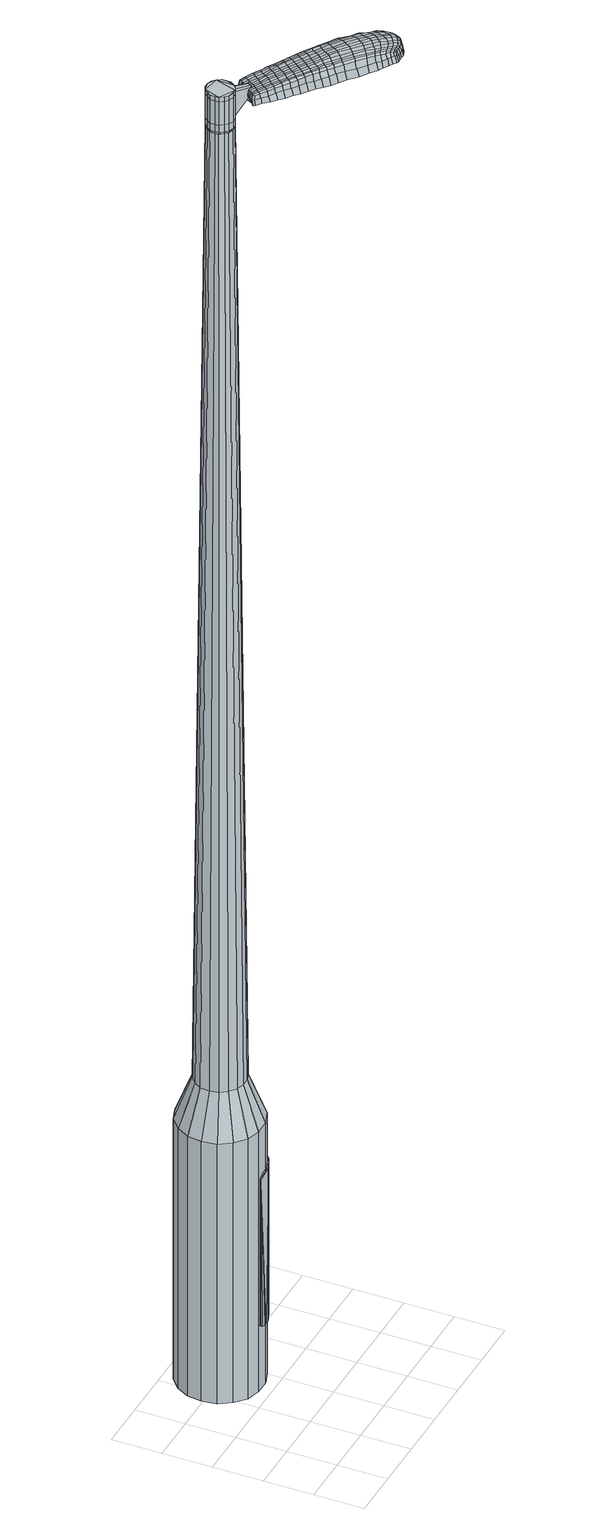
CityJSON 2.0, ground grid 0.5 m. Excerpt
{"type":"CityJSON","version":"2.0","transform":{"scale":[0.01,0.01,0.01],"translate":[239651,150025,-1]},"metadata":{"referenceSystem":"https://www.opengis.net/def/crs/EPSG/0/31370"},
"CityObjects":{
"object1":{"type":"GenericCityObject","attributes":{"cluster":789,"mean_distance_to_centroid":0.377,"new_centroid_x":239651.78,"new_centroid_y":150026.52,"mean_distance_to_camera":9.62,"H1":9.86,"H2":9.89,"Z_final":107.23,"cluster2":-1,"proj_x":239647.25,"proj_y":150032.08,"id_line":88931,"bearing_l":50.84,"distance":7.17,"orientation":"right","G_obj":320.84},"geometry":[{"type":"MultiSurface","lod":"2","boundaries":[[[0,1,2,3]],[[1,4,5,2]],[[4,6,7,5]],[[6,8,9,7]],[[8,10,11,9]],[[10,12,13,11]],[[12,14,15,13]],[[14,16,17,15]],[[16,18,19,17]],[[18,20,21,19]],[[20,22,23,21]],[[22,24,25,23]],[[24,26,27,25]],[[26,28,29,27]],[[28,30,31,29]],[[30,32,33,31]],[[32,34,35,33]],[[34,0,3,35]],[[36,37,38,39]],[[38,40,41,42]],[[41,43,42]],[[42,44,45,46]],[[45,47,46]],[[46,48,49,50]],[[49,51,50]],[[42,46,50,38]],[[50,52,39,38]],[[53,36,39]],[[2,5,7,35]],[[7,9,11,15]],[[11,13,15]],[[15,17,19,23]],[[19,21,23]],[[23,25,27,31]],[[27,29,31]],[[15,23,31,7]],[[31,33,35,7]],[[3,2,35]],[[1,0,54,55]],[[0,34,56,54]],[[34,32,57,56]],[[32,30,58,57]],[[30,28,59,58]],[[28,26,60,59]],[[26,24,61,60]],[[24,22,62,61]],[[22,20,63,62]],[[20,18,64,63]],[[18,16,65,64]],[[16,14,66,65]],[[14,12,67,66]],[[12,10,68,67]],[[10,8,69,68]],[[8,6,70,69]],[[6,4,71,70]],[[4,1,55,71]],[[55,54,72,73]],[[54,56,74,72]],[[56,57,75,74]],[[57,58,76,75]],[[58,59,77,76]],[[59,60,78,77]],[[60,61,79,78]],[[61,62,80,79]],[[62,63,81,80]],[[63,64,82,81]],[[64,65,83,82]],[[65,66,84,83]],[[66,67,85,84]],[[67,68,86,85]],[[68,69,87,86]],[[69,70,88,87]],[[70,71,89,88]],[[71,55,73,89]],[[72,90,91,73]],[[92,93,90,72]],[[75,94,93,92]],[[95,96,94,75]],[[77,97,96,95]],[[98,99,97,77]],[[100,101,99,98]],[[102,103,101,100]],[[104,105,103,102]],[[82,106,105,104]],[[107,108,106,82]],[[84,109,108,107]],[[110,111,109,84]],[[86,112,111,110]],[[113,114,112,86]],[[115,116,114,113]],[[117,118,116,115]],[[73,91,118,117]],[[119,120,121,122]],[[123,119,122,124]],[[125,123,124,126]],[[127,125,126,128]],[[129,127,128,130]],[[131,129,130,132]],[[133,131,132,134]],[[135,133,134,136]],[[137,135,136,138]],[[139,137,138,140]],[[141,139,140,142]],[[143,141,142,144]],[[145,143,144,146]],[[147,145,146,148]],[[149,147,148,150]],[[151,149,150,152]],[[74,92,72]],[[74,75,92]],[[76,95,75]],[[76,77,95]],[[78,98,77]],[[78,79,100,98]],[[79,80,102,100]],[[80,81,104,102]],[[81,82,104]],[[83,107,82]],[[83,84,107]],[[85,110,84]],[[85,86,110]],[[87,113,86]],[[87,88,115,113]],[[88,89,117,115]],[[89,73,117]],[[153,118,91]],[[153,154,116,118]],[[154,155,114,116]],[[155,112,114]],[[156,111,112]],[[156,109,111]],[[157,108,109]],[[157,106,108]],[[158,105,106]],[[158,159,103,105]],[[159,160,101,103]],[[160,161,99,101]],[[161,97,99]],[[162,96,97]],[[162,94,96]],[[163,93,94]],[[163,90,93]],[[39,52,151,164]],[[91,90,165,152]],[[53,39,164,120]],[[90,163,121,165]],[[36,53,120,119]],[[163,94,122,121]],[[37,36,119,123]],[[94,162,124,122]],[[38,37,123,125]],[[162,97,126,124]],[[40,38,125,127]],[[97,161,128,126]],[[41,40,127,129]],[[161,160,130,128]],[[43,41,129,131]],[[160,159,132,130]],[[42,43,131,133]],[[159,158,134,132]],[[44,42,133,135]],[[158,106,136,134]],[[45,44,135,137]],[[106,157,138,136]],[[47,45,137,139]],[[157,109,140,138]],[[46,47,139,141]],[[109,156,142,140]],[[48,46,141,143]],[[156,112,144,142]],[[49,48,143,145]],[[112,155,146,144]],[[51,49,145,147]],[[155,154,148,146]],[[50,51,147,149]],[[154,153,150,148]],[[52,50,149,151]],[[153,91,152,150]],[[151,152,166,167]],[[152,165,168,166]],[[165,121,169,168]],[[121,120,170,169]],[[120,164,171,170]],[[164,151,167,171]],[[172,173,174,175]],[[176,172,175,177]],[[172,176,178,179]],[[173,172,179,180]],[[181,182,183,184]],[[185,181,184,186]],[[181,185,187,188]],[[182,181,188,189]],[[190,191,192,193]],[[194,190,193,195]],[[190,194,196,197]],[[191,190,197,198]],[[199,200,201,202]],[[203,199,202,204]],[[199,203,205,206]],[[200,199,206,207]],[[208,209,210,211]],[[212,208,211,213]],[[208,212,214,215]],[[209,208,215,216]],[[217,218,219,220]],[[221,217,220,222]],[[217,221,223,224]],[[218,217,224,225]],[[226,227,228,229]],[[218,226,229,219]],[[226,218,225,230]],[[227,226,230,231]],[[232,233,234,235]],[[227,232,235,228]],[[232,227,231,236]],[[233,232,236,237]],[[238,176,177,239]],[[233,238,239,234]],[[238,233,237,240]],[[176,238,240,178]],[[241,242,243,244]],[[245,241,244,246]],[[241,245,247,248]],[[242,241,248,249]],[[250,251,252,253]],[[242,250,253,243]],[[250,242,249,254]],[[251,250,254,255]],[[256,257,258,259]],[[251,256,259,252]],[[256,251,255,260]],[[257,256,260,261]],[[262,263,264,265]],[[257,262,265,258]],[[262,257,261,266]],[[263,262,266,267]],[[268,173,180,269]],[[263,268,269,264]],[[268,263,267,270]],[[173,268,270,174]],[[271,272,273,274]],[[275,271,274,276]],[[271,275,277,278]],[[272,271,278,279]],[[280,281,282,283]],[[272,280,283,273]],[[280,272,279,284]],[[281,280,284,285]],[[286,287,288,289]],[[281,286,289,282]],[[286,281,285,290]],[[287,286,290,291]],[[292,185,186,293]],[[287,292,293,288]],[[292,287,291,294]],[[185,292,294,187]],[[295,296,297,298]],[[299,295,298,300]],[[295,299,301,302]],[[296,295,302,303]],[[304,305,306,307]],[[296,304,307,297]],[[304,296,303,308]],[[305,304,308,309]],[[310,311,312,313]],[[305,310,313,306]],[[310,305,309,314]],[[311,310,314,315]],[[316,317,318,319]],[[311,316,319,312]],[[316,311,315,320]],[[317,316,320,321]],[[322,182,189,323]],[[317,322,323,318]],[[322,317,321,324]],[[182,322,324,183]],[[325,211,210,326]],[[327,325,326,328]],[[325,327,329,330]],[[211,325,330,213]],[[331,327,328,332]],[[333,331,332,334]],[[331,333,335,336]],[[327,331,336,329]],[[337,333,334,338]],[[339,337,338,340]],[[337,339,341,342]],[[333,337,342,335]],[[343,339,340,344]],[[345,343,344,346]],[[343,345,347,348]],[[339,343,348,341]],[[349,345,346,350]],[[200,349,350,201]],[[349,200,207,351]],[[345,349,351,347]],[[352,353,198,197]],[[354,352,197,196]],[[352,354,355,356]],[[353,352,356,357]],[[358,359,357,356]],[[360,358,356,355]],[[358,360,361,362]],[[359,358,362,363]],[[364,365,363,362]],[[366,364,362,361]],[[364,366,367,368]],[[365,364,368,369]],[[370,371,369,368]],[[372,370,368,367]],[[370,372,205,203]],[[371,370,203,204]],[[373,374,375,376]],[[275,373,376,277]],[[373,275,276,377]],[[374,373,377,378]],[[379,194,195,380]],[[374,379,380,375]],[[379,374,378,381]],[[194,379,381,196]],[[382,383,384,385]],[[221,382,385,223]],[[382,221,222,386]],[[383,382,386,387]],[[388,389,390,391]],[[383,388,391,384]],[[388,383,387,392]],[[389,388,392,393]],[[394,191,198,395]],[[389,394,395,390]],[[394,389,393,396]],[[191,394,396,192]],[[397,398,399,400]],[[179,397,400,180]],[[397,179,178,401]],[[398,397,401,402]],[[403,404,405,406]],[[398,403,406,399]],[[403,398,402,407]],[[404,403,407,408]],[[409,202,201,410]],[[404,409,410,405]],[[409,404,408,411]],[[202,409,411,204]],[[412,413,414,415]],[[184,412,415,186]],[[412,184,183,416]],[[413,412,416,417]],[[418,206,205,419]],[[413,418,419,414]],[[418,413,417,420]],[[206,418,420,207]],[[421,422,423,424]],[[299,421,424,301]],[[421,299,300,425]],[[422,421,425,426]],[[427,212,213,428]],[[422,427,428,423]],[[427,422,426,429]],[[212,427,429,214]],[[430,431,432,433]],[[245,430,433,247]],[[430,245,246,434]],[[431,430,434,435]],[[436,437,438,439]],[[431,436,439,432]],[[436,431,435,440]],[[437,436,440,441]],[[442,209,216,443]],[[437,442,443,438]],[[442,437,441,444]],[[209,442,444,210]],[[445,446,435,434]],[[244,445,434,246]],[[445,244,243,447]],[[446,445,447,448]],[[449,450,441,440]],[[446,449,440,435]],[[449,446,448,451]],[[450,449,451,452]],[[453,326,210,444]],[[450,453,444,441]],[[453,450,452,454]],[[326,453,454,328]],[[455,456,457,458]],[[302,455,458,303]],[[455,302,301,424]],[[456,455,424,423]],[[459,330,329,460]],[[456,459,460,457]],[[459,456,423,428]],[[330,459,428,213]],[[461,462,448,447]],[[253,461,447,243]],[[461,253,252,463]],[[462,461,463,464]],[[465,466,452,451]],[[462,465,451,448]],[[465,462,464,467]],[[466,465,467,468]],[[469,332,328,454]],[[466,469,454,452]],[[469,466,468,470]],[[332,469,470,334]],[[471,472,473,474]],[[308,471,474,309]],[[471,308,303,458]],[[472,471,458,457]],[[475,336,335,476]],[[472,475,476,473]],[[475,472,457,460]],[[336,475,460,329]],[[477,478,464,463]],[[259,477,463,252]],[[477,259,258,479]],[[478,477,479,480]],[[481,482,468,467]],[[478,481,467,464]],[[481,478,480,483]],[[482,481,483,484]],[[485,338,334,470]],[[482,485,470,468]],[[485,482,484,486]],[[338,485,486,340]],[[487,488,489,490]],[[314,487,490,315]],[[487,314,309,474]],[[488,487,474,473]],[[491,342,341,492]],[[488,491,492,489]],[[491,488,473,476]],[[342,491,476,335]],[[493,494,480,479]],[[265,493,479,258]],[[493,265,264,495]],[[494,493,495,496]],[[497,498,484,483]],[[494,497,483,480]],[[497,494,496,499]],[[498,497,499,500]],[[501,344,340,486]],[[498,501,486,484]],[[501,498,500,502]],[[344,501,502,346]],[[503,504,505,506]],[[320,503,506,321]],[[503,320,315,490]],[[504,503,490,489]],[[507,348,347,508]],[[504,507,508,505]],[[507,504,489,492]],[[348,507,492,341]],[[509,510,496,495]],[[269,509,495,264]],[[509,269,180,400]],[[510,509,400,399]],[[511,512,500,499]],[[510,511,499,496]],[[511,510,399,406]],[[512,511,406,405]],[[513,350,346,502]],[[512,513,502,500]],[[513,512,405,410]],[[350,513,410,201]],[[514,515,417,416]],[[324,514,416,183]],[[514,324,321,506]],[[515,514,506,505]],[[516,351,207,420]],[[515,516,420,417]],[[516,515,505,508]],[[351,516,508,347]],[[517,518,378,377]],[[274,517,377,276]],[[517,274,273,519]],[[518,517,519,520]],[[521,354,196,381]],[[518,521,381,378]],[[521,518,520,522]],[[354,521,522,355]],[[523,524,525,526]],[[224,523,526,225]],[[523,224,223,385]],[[524,523,385,384]],[[527,528,529,530]],[[524,527,530,525]],[[527,524,384,391]],[[528,527,391,390]],[[531,353,357,532]],[[528,531,532,529]],[[531,528,390,395]],[[353,531,395,198]],[[533,534,520,519]],[[283,533,519,273]],[[533,283,282,535]],[[534,533,535,536]],[[537,360,355,522]],[[534,537,522,520]],[[537,534,536,538]],[[360,537,538,361]],[[539,540,541,542]],[[230,539,542,231]],[[539,230,225,526]],[[540,539,526,525]],[[543,544,545,546]],[[540,543,546,541]],[[543,540,525,530]],[[544,543,530,529]],[[547,359,363,548]],[[544,547,548,545]],[[547,544,529,532]],[[359,547,532,357]],[[549,550,536,535]],[[289,549,535,282]],[[549,289,288,551]],[[550,549,551,552]],[[553,366,361,538]],[[550,553,538,536]],[[553,550,552,554]],[[366,553,554,367]],[[555,556,557,558]],[[236,555,558,237]],[[555,236,231,542]],[[556,555,542,541]],[[559,560,561,562]],[[556,559,562,557]],[[559,556,541,546]],[[560,559,546,545]],[[563,365,369,564]],[[560,563,564,561]],[[563,560,545,548]],[[365,563,548,363]],[[565,566,552,551]],[[293,565,551,288]],[[565,293,186,415]],[[566,565,415,414]],[[567,372,367,554]],[[566,567,554,552]],[[567,566,414,419]],[[372,567,419,205]],[[568,569,402,401]],[[240,568,401,178]],[[568,240,237,558]],[[569,568,558,557]],[[570,571,408,407]],[[569,570,407,402]],[[570,569,557,562]],[[571,570,562,561]],[[572,371,204,411]],[[571,572,411,408]],[[572,571,561,564]],[[371,572,564,369]],[[573,574,575,576]],[[576,575,577,578]],[[579,577,575,580]],[[580,575,574,581]],[[582,583,584,585]],[[585,584,586,587]],[[588,586,584,589]],[[589,584,583,590]],[[591,592,593,594]],[[594,593,595,596]],[[597,595,593,598]],[[598,593,592,599]],[[600,601,602,603]],[[603,602,604,605]],[[606,604,602,607]],[[607,602,601,608]],[[609,610,611,612]],[[612,611,613,614]],[[615,613,611,616]],[[616,611,610,617]],[[618,619,620,621]],[[621,620,622,623]],[[624,622,620,625]],[[625,620,619,626]],[[627,628,629,630]],[[630,629,619,618]],[[626,619,629,631]],[[631,629,628,632]],[[633,634,635,636]],[[636,635,628,627]],[[632,628,635,637]],[[637,635,634,638]],[[578,577,639,640]],[[640,639,634,633]],[[638,634,639,641]],[[641,639,577,579]],[[642,643,644,645]],[[645,644,646,647]],[[648,646,644,649]],[[649,644,643,650]],[[651,652,653,654]],[[654,653,643,642]],[[650,643,653,655]],[[655,653,652,656]],[[657,658,659,660]],[[660,659,652,651]],[[656,652,659,661]],[[661,659,658,662]],[[663,664,665,666]],[[666,665,658,657]],[[662,658,665,667]],[[667,665,664,668]],[[581,574,669,670]],[[670,669,664,663]],[[668,664,669,671]],[[671,669,574,573]],[[672,673,674,675]],[[675,674,676,677]],[[678,676,674,679]],[[679,674,673,680]],[[681,682,683,684]],[[684,683,673,672]],[[680,673,683,685]],[[685,683,682,686]],[[687,688,689,690]],[[690,689,682,681]],[[686,682,689,691]],[[691,689,688,692]],[[587,586,693,694]],[[694,693,688,687]],[[692,688,693,695]],[[695,693,586,588]],[[696,697,698,699]],[[699,698,700,701]],[[702,700,698,703]],[[703,698,697,704]],[[705,706,707,708]],[[708,707,697,696]],[[704,697,707,709]],[[709,707,706,710]],[[711,712,713,714]],[[714,713,706,705]],[[710,706,713,715]],[[715,713,712,716]],[[717,718,719,720]],[[720,719,712,711]],[[716,712,719,721]],[[721,719,718,722]],[[590,583,723,724]],[[724,723,718,717]],[[722,718,723,725]],[[725,723,583,582]],[[609,612,726,727]],[[727,726,728,729]],[[730,728,726,731]],[[731,726,612,614]],[[729,728,732,733]],[[733,732,734,735]],[[736,734,732,737]],[[737,732,728,730]],[[735,734,738,739]],[[739,738,740,741]],[[742,740,738,743]],[[743,738,734,736]],[[741,740,744,745]],[[745,744,746,747]],[[748,746,744,749]],[[749,744,740,742]],[[747,746,750,751]],[[751,750,601,600]],[[608,601,750,752]],[[752,750,746,748]],[[599,753,754,598]],[[598,754,755,597]],[[756,755,754,757]],[[757,754,753,758]],[[758,759,760,757]],[[757,760,761,756]],[[762,761,760,763]],[[763,760,759,764]],[[764,765,766,763]],[[763,766,767,762]],[[768,767,766,769]],[[769,766,765,770]],[[770,771,772,769]],[[769,772,773,768]],[[606,773,772,604]],[[604,772,771,605]],[[774,775,776,777]],[[777,776,676,678]],[[677,676,776,778]],[[778,776,775,779]],[[596,595,780,781]],[[781,780,775,774]],[[779,775,780,782]],[[782,780,595,597]],[[783,784,785,786]],[[786,785,622,624]],[[623,622,785,787]],[[787,785,784,788]],[[789,790,791,792]],[[792,791,784,783]],[[788,784,791,793]],[[793,791,790,794]],[[599,592,795,796]],[[796,795,790,789]],[[794,790,795,797]],[[797,795,592,591]],[[798,799,800,801]],[[801,800,580,581]],[[579,580,800,802]],[[802,800,799,803]],[[804,805,806,807]],[[807,806,799,798]],[[803,799,806,808]],[[808,806,805,809]],[[600,603,810,811]],[[811,810,805,804]],[[809,805,810,812]],[[812,810,603,605]],[[813,814,815,816]],[[816,815,585,587]],[[582,585,815,817]],[[817,815,814,818]],[[606,607,819,820]],[[820,819,814,813]],[[818,814,819,821]],[[821,819,607,608]],[[822,823,700,824]],[[824,700,702]],[[701,700,825]],[[825,700,823,826]],[[614,613,827,828]],[[828,827,823,822]],[[826,823,827,829]],[[829,827,613,615]],[[830,831,832,648]],[[832,646,648]],[[647,646,832,833]],[[833,832,831,834]],[[835,836,837,838]],[[838,837,831,830]],[[834,831,837,839]],[[839,837,836,840]],[[617,610,841,842]],[[842,841,836,835]],[[840,836,841,843]],[[843,841,610,609]],[[834,844,833]],[[833,844,645,647]],[[642,645,844,845]],[[845,844,846]],[[840,847,848,839]],[[839,848,844,834]],[[846,844,848,849]],[[849,848,847,850]],[[609,727,851,843]],[[843,851,847,840]],[[850,847,851,852]],[[852,851,727,729]],[[853,854,855,856]],[[856,855,703,704]],[[702,703,855,824]],[[824,855,854,822]],[[730,731,857,858]],[[858,857,854,853]],[[822,854,857,828]],[[828,857,731,614]],[[846,859,860,845]],[[845,860,654,642]],[[651,654,860,861]],[[861,860,859,862]],[[850,863,864,849]],[[849,864,859,846]],[[862,859,864,865]],[[865,864,863,866]],[[729,733,867,852]],[[852,867,863,850]],[[866,863,867,868]],[[868,867,733,735]],[[869,870,871,872]],[[872,871,709,710]],[[704,709,871,856]],[[856,871,870,853]],[[736,737,873,874]],[[874,873,870,869]],[[853,870,873,858]],[[858,873,737,730]],[[862,875,876,861]],[[861,876,660,651]],[[657,660,876,877]],[[877,876,875,878]],[[866,879,880,865]],[[865,880,875,862]],[[878,875,880,881]],[[881,880,879,882]],[[735,739,883,868]],[[868,883,879,866]],[[882,879,883,884]],[[884,883,739,741]],[[885,886,887,888]],[[888,887,715,716]],[[710,715,887,872]],[[872,887,886,869]],[[742,743,889,890]],[[890,889,886,885]],[[869,886,889,874]],[[874,889,743,736]],[[878,891,892,877]],[[877,892,666,657]],[[663,666,892,893]],[[893,892,891,894]],[[882,895,896,881]],[[881,896,891,878]],[[894,891,896,897]],[[897,896,895,898]],[[741,745,899,884]],[[884,899,895,882]],[[898,895,899,900]],[[900,899,745,747]],[[901,902,903,904]],[[904,903,721,722]],[[716,721,903,888]],[[888,903,902,885]],[[748,749,905,906]],[[906,905,902,901]],[[885,902,905,890]],[[890,905,749,742]],[[894,907,908,893]],[[893,908,670,663]],[[581,670,908,801]],[[801,908,907,798]],[[898,909,910,897]],[[897,910,907,894]],[[798,907,910,807]],[[807,910,909,804]],[[747,751,911,900]],[[900,911,909,898]],[[804,909,911,811]],[[811,911,751,600]],[[818,912,913,817]],[[817,913,725,582]],[[722,725,913,904]],[[904,913,912,901]],[[608,752,914,821]],[[821,914,912,818]],[[901,912,914,906]],[[906,914,752,748]],[[779,915,916,778]],[[778,916,675,677]],[[672,675,916,917]],[[917,916,915,918]],[[597,755,919,782]],[[782,919,915,779]],[[918,915,919,920]],[[920,919,755,756]],[[921,922,923,924]],[[924,923,625,626]],[[624,625,923,786]],[[786,923,922,783]],[[925,926,927,928]],[[928,927,922,921]],[[783,922,927,792]],[[792,927,926,789]],[[758,753,929,930]],[[930,929,926,925]],[[789,926,929,796]],[[796,929,753,599]],[[918,931,932,917]],[[917,932,684,672]],[[681,684,932,933]],[[933,932,931,934]],[[756,761,935,920]],[[920,935,931,918]],[[934,931,935,936]],[[936,935,761,762]],[[937,938,939,940]],[[940,939,631,632]],[[626,631,939,924]],[[924,939,938,921]],[[941,942,943,944]],[[944,943,938,937]],[[921,938,943,928]],[[928,943,942,925]],[[764,759,945,946]],[[946,945,942,941]],[[925,942,945,930]],[[930,945,759,758]],[[934,947,948,933]],[[933,948,690,681]],[[687,690,948,949]],[[949,948,947,950]],[[762,767,951,936]],[[936,951,947,934]],[[950,947,951,952]],[[952,951,767,768]],[[953,954,955,956]],[[956,955,637,638]],[[632,637,955,940]],[[940,955,954,937]],[[957,958,959,960]],[[960,959,954,953]],[[937,954,959,944]],[[944,959,958,941]],[[770,765,961,962]],[[962,961,958,957]],[[941,958,961,946]],[[946,961,765,764]],[[950,963,964,949]],[[949,964,694,687]],[[587,694,964,816]],[[816,964,963,813]],[[768,773,965,952]],[[952,965,963,950]],[[813,963,965,820]],[[820,965,773,606]],[[803,966,967,802]],[[802,967,641,579]],[[638,641,967,956]],[[956,967,966,953]],[[809,968,969,808]],[[808,969,966,803]],[[953,966,969,960]],[[960,969,968,957]],[[605,771,970,812]],[[812,970,968,809]],[[957,968,970,962]],[[962,970,771,770]],[[573,576,175,174]],[[576,578,177,175]],[[588,589,188,187]],[[589,590,189,188]],[[591,594,193,192]],[[594,596,195,193]],[[615,616,215,214]],[[616,617,216,215]],[[618,621,220,219]],[[621,623,222,220]],[[627,630,229,228]],[[630,618,219,229]],[[633,636,235,234]],[[636,627,228,235]],[[578,640,239,177]],[[640,633,234,239]],[[648,649,248,247]],[[649,650,249,248]],[[650,655,254,249]],[[655,656,255,254]],[[656,661,260,255]],[[661,662,261,260]],[[662,667,266,261]],[[667,668,267,266]],[[668,671,270,267]],[[671,573,174,270]],[[678,679,278,277]],[[679,680,279,278]],[[680,685,284,279]],[[685,686,285,284]],[[686,691,290,285]],[[691,692,291,290]],[[692,695,294,291]],[[695,588,187,294]],[[696,699,298,297]],[[699,701,300,298]],[[705,708,307,306]],[[708,696,297,307]],[[711,714,313,312]],[[714,705,306,313]],[[717,720,319,318]],[[720,711,312,319]],[[590,724,323,189]],[[724,717,318,323]],[[774,777,376,375]],[[777,678,277,376]],[[596,781,380,195]],[[781,774,375,380]],[[623,787,386,222]],[[787,788,387,386]],[[788,793,392,387]],[[793,794,393,392]],[[794,797,396,393]],[[797,591,192,396]],[[701,825,425,300]],[[825,826,426,425]],[[826,829,429,426]],[[829,615,214,429]],[[830,648,433,432]],[[648,247,433]],[[835,838,439,438]],[[838,830,432,439]],[[617,842,443,216]],[[842,835,438,443]],[[971,972,973,974]],[[975,976,974,973]],[[977,978,979,980]],[[981,982,983,984]],[[972,985,986,973]],[[987,975,973,986]],[[988,977,980,989]],[[990,991,982,981]],[[985,992,993,986]],[[993,994,987,986]],[[995,988,989,996]],[[997,991,990,998]],[[992,999,1000,993]],[[1000,1001,994,993]],[[1002,995,996,1003]],[[1004,997,998,1005]],[[1006,1007,1008,1009]],[[1010,1011,1007,1006]],[[1010,1012,1013,1011]],[[1012,1014,1015,1013]],[[1016,1017,1018,1019]],[[1020,1021,1017,1016]],[[1022,1023,1021,1020]],[[1024,1025,1023,1022]],[[1019,1008,1007,1016]],[[1016,1007,1011,1020]],[[1011,1013,1022,1020]],[[1013,1015,1024,1022]],[[980,979,976,975]],[[989,980,975,987]],[[994,996,989,987]],[[1001,1003,996,994]],[[981,984,978,977]],[[990,981,977,988]],[[998,990,988,995]],[[1005,998,995,1002]],[[982,1006,1009,983]],[[991,1010,1006,982]],[[1012,1010,991,997]],[[1014,1012,997,1004]],[[1026,1027,1028,1029]],[[1028,1030,1031,1032]],[[1028,1032,1033,1034]],[[1028,1034,1029]],[[1035,1026,1029,1036]],[[1037,1036,1029,1038]],[[1039,1038,1029]],[[1040,1028,1027,1041]],[[1042,1040,1041,1043]],[[1044,1042,1043,1045]],[[1046,1044,1045,1047]],[[1048,1046,1047,1049]],[[1049,1050,1051,1052]],[[1049,1052,1053,1054]],[[1049,1054,1055,1056]],[[1055,1057,1058,1059]],[[1055,1059,1060,1061]],[[1055,1061,1056]],[[1049,1056,1048]],[[1062,1063,1027,1026]],[[1064,1065,1030,1028]],[[1066,1067,1039,1029]],[[1063,1068,1041,1027]],[[1069,1064,1028,1040]],[[1068,1070,1043,1041]],[[1071,1069,1040,1042]],[[1070,1072,1045,1043]],[[1073,1071,1042,1044]],[[1072,1074,1047,1045]],[[1075,1073,1044,1046]],[[1074,1076,1049,1047]],[[1077,1075,1046,1048]],[[1076,1078,1050,1049]],[[1079,1080,1057,1055]],[[1081,1077,1048,1056]],[[1051,1050,1078,1082]],[[1052,1051,1082,1083]],[[1053,1052,1083,1084]],[[1054,1053,1084,1085]],[[1055,1054,1085,1079]],[[1086,1062,1026,1035]],[[1087,1086,1035,1036]],[[1088,1087,1036,1037]],[[1089,1088,1037,1038]],[[1067,1089,1038,1039]],[[1031,1030,1065,1090]],[[1058,1057,1080,1091]],[[1032,1031,1090,1092]],[[1033,1032,1092,1093]],[[1034,1033,1093,1094]],[[1029,1034,1094,1066]],[[1059,1058,1091,1095]],[[1060,1059,1095,1096]],[[1061,1060,1096,1097]],[[1056,1061,1097,1081]]]}]}
},
"vertices":[
[113,126,384],[102,116,384],[102,116,96],[113,126,96],[88,111,384],[88,111,96],[73,111,384],[73,111,96],[59,115,384],[59,115,96],[48,125,384],[48,125,96],[40,137,384],[40,137,96],[38,152,384],[38,152,96],[40,166,384],[40,166,96],[47,179,384],[47,179,96],[58,189,384],[58,189,96],[72,194,384],[72,194,96],[87,194,384],[87,194,96],[101,189,384],[101,189,96],[112,180,384],[112,180,96],[120,168,384],[120,168,96],[122,153,384],[122,153,96],[120,139,384],[120,139,96],[93,153,1524],[93,157,1524],[90,161,1524],[90,144,1524],[87,164,1524],[82,166,1524],[73,164,1524],[77,166,1524],[70,161,1524],[67,157,1524],[67,148,1524],[67,152,1524],[70,144,1524],[73,141,1524],[83,139,1524],[78,139,1524],[87,141,1524],[93,148,1524],[100,137,429],[93,131,429],[104,144,429],[105,153,429],[104,161,429],[99,169,429],[92,174,429],[84,177,429],[75,177,429],[67,174,429],[60,168,429],[56,161,429],[55,152,429],[56,143,429],[61,136,429],[68,130,429],[76,128,429],[85,128,429],[90,144,1483],[87,141,1483],[93,148,1483],[93,153,1483],[93,157,1483],[90,161,1483],[87,164,1483],[82,166,1483],[77,166,1483],[73,164,1483],[70,161,1483],[67,157,1483],[67,152,1483],[67,148,1483],[70,144,1483],[73,141,1483],[78,139,1483],[83,139,1483],[90,144,1485],[87,141,1485],[92,148,1483],[92,148,1485],[93,153,1485],[92,157,1483],[92,157,1485],[90,161,1485],[86,164,1483],[86,164,1485],[82,165,1483],[82,165,1485],[78,165,1483],[78,165,1485],[73,163,1483],[73,163,1485],[70,161,1485],[68,157,1483],[68,157,1485],[67,152,1485],[68,148,1483],[68,148,1485],[70,144,1485],[74,141,1483],[74,141,1485],[78,140,1483],[78,140,1485],[82,140,1483],[82,140,1485],[93,153,1519],[93,148,1519],[93,148,1493],[93,153,1493],[93,157,1519],[93,157,1493],[90,161,1519],[90,161,1493],[87,164,1519],[87,164,1493],[82,166,1519],[82,166,1493],[77,166,1519],[77,166,1493],[73,164,1519],[73,164,1493],[70,161,1519],[70,161,1493],[67,157,1519],[67,157,1493],[67,152,1519],[67,152,1493],[67,148,1519],[67,148,1493],[70,144,1519],[70,144,1493],[73,141,1519],[73,141,1493],[78,139,1519],[78,139,1493],[83,139,1519],[83,139,1493],[87,141,1519],[87,141,1493],[83,139,1485],[78,139,1485],[73,141,1485],[67,148,1485],[67,157,1485],[73,164,1485],[77,166,1485],[82,166,1485],[87,164,1485],[93,157,1485],[93,148,1485],[90,144,1519],[90,144,1493],[103,130,1513],[103,130,1518],[105,132,1513],[107,135,1513],[107,135,1518],[105,132,1518],[150,70,1519],[145,75,1518],[145,73,1509],[150,68,1510],[157,65,1519],[157,63,1510],[157,66,1526],[150,72,1525],[145,77,1525],[175,100,1519],[169,104,1518],[167,104,1525],[173,99,1525],[181,95,1519],[180,94,1526],[183,95,1510],[177,100,1510],[171,105,1509],[220,40,1519],[218,37,1519],[219,37,1513],[221,39,1513],[222,44,1519],[223,43,1513],[221,45,1524],[219,41,1524],[217,38,1524],[163,87,1530],[157,91,1529],[155,89,1529],[161,84,1530],[170,81,1531],[168,78,1531],[172,84,1530],[165,90,1530],[159,94,1529],[100,138,1512],[98,135,1512],[99,135,1517],[101,137,1517],[102,140,1512],[103,139,1517],[103,140,1506],[101,137,1506],[99,135,1506],[197,34,1519],[194,36,1519],[194,34,1512],[197,32,1512],[199,33,1518],[199,31,1512],[199,34,1522],[197,35,1523],[195,37,1524],[190,38,1519],[185,41,1519],[185,40,1512],[190,37,1512],[190,40,1524],[186,43,1525],[181,45,1519],[174,50,1519],[174,48,1511],[181,43,1511],[181,46,1526],[175,51,1526],[165,57,1519],[166,55,1510],[166,59,1526],[96,120,1513],[101,115,1513],[101,116,1518],[96,121,1517],[92,124,1512],[93,124,1516],[92,123,1506],[96,119,1507],[101,113,1507],[107,110,1514],[112,105,1515],[112,106,1520],[107,111,1519],[107,108,1507],[112,103,1507],[118,100,1515],[123,95,1516],[123,96,1522],[118,101,1521],[118,98,1508],[123,93,1508],[129,90,1517],[134,85,1517],[134,86,1524],[129,91,1523],[129,88,1508],[134,83,1509],[139,80,1518],[140,82,1524],[139,78,1509],[220,61,1519],[218,63,1519],[217,63,1524],[219,60,1523],[221,59,1518],[220,59,1522],[223,59,1512],[222,61,1512],[219,64,1512],[214,67,1519],[210,71,1519],[209,70,1525],[213,66,1524],[216,67,1512],[212,71,1512],[206,75,1519],[200,80,1519],[198,79,1526],[204,74,1526],[207,75,1511],[201,80,1511],[191,87,1519],[189,87,1526],[193,88,1510],[115,143,1513],[121,139,1513],[122,139,1507],[116,144,1507],[110,146,1512],[111,147,1506],[110,145,1516],[114,143,1517],[120,139,1518],[127,135,1514],[133,130,1515],[135,131,1507],[129,135,1507],[126,134,1519],[132,130,1520],[139,126,1515],[145,121,1516],[147,122,1508],[141,126,1508],[138,125,1521],[144,121,1522],[151,117,1517],[157,113,1517],[159,113,1509],[153,118,1508],[150,117,1523],[155,112,1524],[163,108,1518],[165,109,1509],[161,108,1524],[105,133,1519],[104,131,1519],[111,129,1520],[109,127,1520],[113,131,1520],[107,136,1519],[117,124,1522],[115,122,1522],[123,119,1523],[121,117,1523],[125,122,1523],[119,126,1521],[128,115,1524],[127,112,1524],[134,110,1525],[132,108,1525],[136,112,1525],[130,117,1524],[140,105,1526],[138,103,1526],[146,101,1527],[144,98,1527],[148,103,1527],[142,108,1526],[151,96,1528],[149,94,1528],[154,99,1528],[217,43,1527],[214,40,1527],[219,47,1526],[215,49,1527],[213,46,1528],[211,43,1528],[208,50,1529],[206,47,1529],[210,53,1528],[205,58,1530],[203,54,1530],[200,52,1530],[197,59,1531],[195,56,1531],[199,63,1530],[192,68,1531],[190,65,1531],[188,62,1531],[180,73,1531],[178,70,1531],[182,76,1531],[222,57,1518],[223,54,1519],[224,54,1513],[224,57,1513],[221,57,1523],[221,54,1523],[223,49,1519],[224,49,1513],[222,50,1524],[201,32,1518],[204,32,1518],[203,33,1523],[201,34,1523],[201,31,1513],[204,31,1513],[208,32,1519],[212,33,1519],[211,34,1524],[207,34,1523],[208,31,1513],[212,32,1513],[215,35,1519],[214,36,1524],[216,34,1513],[151,73,1528],[152,75,1528],[147,80,1528],[146,78,1527],[158,68,1528],[159,69,1529],[154,77,1529],[156,79,1530],[151,84,1529],[149,82,1528],[161,71,1529],[163,73,1530],[159,82,1530],[153,86,1529],[166,76,1531],[172,98,1528],[170,96,1529],[177,91,1529],[179,93,1528],[166,103,1527],[165,101,1528],[168,93,1529],[175,88,1530],[162,98,1528],[108,147,1512],[107,145,1512],[107,144,1517],[108,146,1517],[109,147,1506],[108,145,1506],[104,143,1512],[105,142,1517],[105,143,1506],[91,126,1512],[92,127,1512],[92,126,1506],[91,125,1506],[92,126,1517],[93,127,1517],[93,129,1512],[95,131,1512],[95,130,1506],[94,128,1506],[95,129,1517],[96,131,1517],[97,133,1512],[97,133,1506],[98,133,1517],[96,122,1519],[97,124,1519],[102,117,1520],[103,119,1520],[99,125,1519],[100,127,1519],[104,121,1520],[106,123,1520],[102,129,1519],[108,125,1520],[113,142,1519],[111,141,1519],[117,136,1520],[119,138,1520],[109,138,1519],[115,134,1520],[107,112,1521],[109,114,1521],[113,107,1522],[114,109,1522],[110,116,1521],[112,118,1521],[116,111,1522],[117,113,1523],[113,120,1522],[119,115,1523],[125,133,1521],[123,132,1521],[129,127,1522],[131,129,1522],[121,129,1521],[127,125,1522],[119,103,1523],[120,104,1523],[124,98,1524],[125,99,1524],[121,106,1523],[123,108,1524],[127,101,1525],[129,103,1525],[125,110,1524],[130,105,1525],[137,124,1523],[135,123,1523],[141,118,1524],[142,120,1524],[133,120,1524],[139,116,1525],[129,93,1525],[131,94,1525],[135,88,1526],[136,89,1526],[132,96,1526],[134,98,1526],[138,91,1527],[140,94,1527],[136,101,1526],[142,96,1527],[148,116,1525],[147,114,1525],[153,109,1526],[154,111,1526],[145,111,1526],[150,107,1527],[140,83,1527],[142,84,1527],[143,86,1527],[145,89,1528],[147,91,1528],[160,107,1527],[159,105,1527],[156,102,1528],[219,59,1525],[220,56,1525],[217,61,1526],[217,59,1526],[219,51,1526],[216,54,1527],[199,35,1525],[202,35,1525],[198,37,1526],[196,37,1525],[205,35,1525],[208,36,1526],[205,39,1527],[202,38,1526],[212,38,1526],[208,41,1527],[213,65,1526],[213,62,1527],[208,69,1527],[208,66,1528],[212,58,1528],[207,62,1529],[192,40,1526],[194,40,1527],[189,44,1528],[187,44,1527],[197,41,1527],[200,42,1528],[195,47,1529],[192,45,1528],[203,44,1528],[198,49,1530],[204,73,1528],[203,71,1529],[197,78,1528],[196,76,1529],[201,67,1529],[195,72,1530],[182,47,1528],[184,48,1528],[177,53,1529],[176,52,1528],[186,49,1529],[189,51,1530],[182,57,1530],[180,55,1530],[192,54,1530],[185,59,1531],[188,86,1529],[187,84,1529],[185,80,1530],[167,60,1528],[168,61,1529],[170,63,1530],[173,65,1530],[175,68,1531],[146,74,1509],[146,76,1518],[151,72,1518],[151,70,1509],[158,66,1519],[158,64,1510],[158,68,1525],[152,73,1525],[146,78,1525],[166,102,1525],[168,103,1518],[173,98,1518],[172,98,1525],[180,93,1519],[179,93,1525],[182,93,1510],[175,99,1509],[170,103,1509],[217,38,1513],[216,39,1519],[218,41,1519],[219,41,1513],[220,45,1519],[221,44,1513],[219,45,1524],[217,42,1524],[215,40,1524],[155,89,1528],[157,91,1528],[163,86,1529],[161,84,1529],[170,81,1529],[168,78,1529],[172,84,1529],[165,89,1529],[160,94,1528],[101,134,1516],[100,134,1512],[102,136,1512],[103,135,1516],[104,138,1512],[104,138,1516],[105,138,1506],[103,136,1506],[101,133,1506],[195,36,1512],[195,37,1519],[198,36,1518],[197,34,1512],[200,35,1518],[199,33,1512],[200,36,1522],[198,37,1523],[195,39,1523],[186,41,1512],[186,43,1519],[191,40,1519],[191,38,1512],[191,41,1524],[187,45,1525],[176,49,1511],[176,51,1519],[182,47,1519],[182,45,1511],[182,48,1525],[176,53,1526],[167,59,1519],[167,57,1510],[167,60,1526],[103,118,1518],[102,116,1513],[97,121,1513],[97,123,1517],[93,125,1512],[95,125,1515],[93,124,1506],[97,120,1506],[102,115,1507],[114,108,1520],[114,106,1514],[108,111,1514],[108,113,1519],[108,110,1507],[114,104,1507],[125,98,1522],[124,96,1516],[119,101,1515],[119,103,1521],[119,99,1508],[124,94,1508],[136,88,1523],[135,86,1517],[130,91,1516],[130,93,1522],[130,89,1508],[135,84,1508],[141,81,1517],[141,83,1524],[141,79,1509],[215,61,1523],[216,62,1519],[218,60,1518],[217,59,1523],[220,58,1518],[219,58,1522],[221,59,1512],[220,60,1512],[218,63,1512],[207,69,1525],[209,70,1519],[213,66,1519],[212,65,1524],[214,66,1512],[210,70,1512],[197,78,1526],[198,79,1519],[204,73,1519],[203,73,1525],[206,74,1511],[200,79,1511],[189,86,1519],[188,85,1526],[191,86,1510],[121,138,1507],[120,137,1513],[114,142,1513],[115,142,1506],[109,145,1512],[111,145,1506],[110,143,1515],[113,141,1517],[119,137,1518],[134,129,1507],[132,129,1514],[126,133,1514],[127,133,1507],[125,132,1519],[131,128,1520],[146,120,1508],[144,120,1516],[138,124,1515],[140,125,1508],[137,124,1521],[143,119,1522],[158,112,1508],[156,111,1517],[150,115,1516],[152,116,1508],[149,115,1522],[154,111,1523],[162,107,1517],[164,107,1509],[160,106,1524],[106,133,1518],[104,131,1518],[111,128,1519],[110,126,1519],[113,130,1519],[108,135,1518],[117,124,1520],[116,122,1520],[123,119,1521],[121,117,1521],[125,121,1521],[119,126,1520],[129,114,1523],[127,112,1523],[135,110,1524],[133,107,1524],[137,112,1524],[131,117,1523],[140,105,1525],[138,103,1525],[146,100,1526],[144,98,1526],[148,103,1526],[142,107,1525],[152,96,1527],[150,93,1527],[154,98,1527],[214,41,1526],[216,44,1526],[217,47,1525],[214,49,1526],[213,46,1526],[210,44,1526],[206,48,1528],[208,50,1528],[210,53,1527],[204,58,1528],[202,55,1529],[200,52,1529],[194,57,1530],[197,59,1530],[199,62,1529],[192,68,1530],[190,65,1530],[188,62,1530],[178,70,1530],[180,73,1530],[182,76,1530],[222,54,1513],[221,54,1518],[220,57,1518],[222,57,1512],[219,57,1523],[219,54,1523],[221,49,1519],[222,49,1513],[219,50,1523],[203,35,1523],[204,34,1518],[201,34,1518],[201,36,1523],[201,33,1512],[204,33,1512],[210,36,1523],[211,35,1519],[207,34,1519],[206,36,1523],[207,33,1513],[211,34,1513],[214,37,1519],[213,38,1524],[214,36,1513],[148,80,1527],[153,75,1527],[152,74,1527],[147,79,1526],[159,69,1527],[160,69,1528],[151,84,1528],[157,79,1528],[155,77,1528],[149,82,1527],[162,71,1528],[164,74,1529],[159,82,1529],[153,86,1528],[166,76,1529],[177,90,1528],[170,96,1527],[171,97,1527],[178,92,1527],[165,101,1526],[165,100,1527],[168,93,1528],[175,87,1528],[162,97,1527],[109,143,1516],[108,144,1512],[109,144,1516],[110,145,1506],[109,144,1506],[106,141,1512],[107,140,1516],[107,141,1506],[94,125,1506],[94,126,1512],[93,126,1512],[94,126,1516],[95,126,1516],[97,129,1506],[97,130,1512],[95,128,1512],[95,127,1506],[96,128,1516],[98,130,1516],[99,132,1512],[99,131,1506],[99,132,1516],[98,123,1518],[103,118,1519],[103,119,1519],[101,127,1518],[100,125,1518],[105,120,1519],[107,122,1519],[103,129,1518],[108,124,1519],[118,136,1519],[112,140,1518],[113,141,1518],[118,137,1519],[110,138,1518],[116,133,1519],[109,114,1520],[109,113,1520],[114,108,1521],[115,109,1521],[112,117,1520],[111,115,1520],[116,111,1521],[118,113,1521],[114,119,1520],[120,115,1521],[130,127,1521],[124,131,1520],[124,132,1520],[130,128,1521],[121,129,1520],[127,124,1521],[120,104,1522],[120,103,1522],[125,98,1523],[126,99,1523],[124,108,1522],[122,106,1522],[127,101,1523],[129,103,1524],[125,110,1523],[131,105,1524],[141,118,1523],[135,122,1522],[136,123,1522],[142,119,1523],[133,120,1522],[139,115,1523],[131,94,1524],[131,93,1524],[136,88,1525],[137,89,1525],[135,98,1525],[133,96,1524],[138,91,1525],[140,93,1526],[137,100,1525],[142,96,1526],[153,109,1525],[147,113,1524],[148,114,1524],[154,110,1525],[145,110,1524],[151,106,1525],[142,84,1526],[141,84,1526],[146,89,1527],[144,86,1526],[148,91,1527],[159,104,1526],[160,106,1526],[156,101,1526],[218,56,1524],[218,58,1524],[215,60,1525],[216,58,1525],[218,51,1525],[215,54,1525],[199,38,1525],[201,37,1524],[199,37,1524],[197,39,1525],[205,40,1526],[208,38,1525],[205,37,1524],[202,39,1525],[211,39,1525],[208,41,1526],[212,62,1526],[212,64,1526],[207,68,1526],[207,66,1527],[211,58,1526],[206,62,1527],[189,45,1527],[194,41,1526],[192,42,1526],[188,45,1526],[195,48,1528],[200,43,1527],[197,42,1526],[192,46,1527],[203,45,1527],[197,50,1528],[202,70,1527],[203,72,1527],[196,77,1527],[196,76,1528],[201,66,1528],[194,72,1529],[178,54,1528],[184,49,1527],[183,49,1527],[177,54,1527],[183,57,1529],[189,52,1529],[187,50,1528],[180,56,1528],[192,54,1529],[185,60,1530],[187,83,1528],[187,85,1528],[185,80,1529],[169,62,1528],[168,61,1528],[173,65,1529],[171,63,1529],[176,68,1530],[93,124,1508],[97,129,1508],[122,108,1509],[117,102,1509],[138,94,1510],[133,87,1510],[168,68,1512],[162,61,1512],[149,72,1511],[154,79,1511],[182,57,1513],[193,49,1514],[187,42,1514],[176,49,1513],[102,134,1508],[127,114,1509],[144,100,1510],[174,75,1512],[160,87,1511],[188,64,1513],[199,55,1514],[106,140,1508],[132,120,1509],[149,107,1510],[180,83,1512],[166,94,1511],[204,62,1514],[194,71,1513],[110,145,1508],[137,126,1509],[154,114,1510],[186,90,1512],[172,101,1511],[210,69,1514],[200,78,1513],[204,40,1514],[208,38,1514],[204,33,1514],[198,34,1514],[209,47,1514],[213,44,1514],[214,53,1514],[217,49,1514],[220,60,1514],[222,55,1514],[214,38,1515],[218,38,1515],[217,37,1515],[211,34,1515],[216,41,1515],[219,39,1515],[219,44,1515],[219,40,1515],[222,48,1515],[220,41,1515],[119,171,334],[121,167,334],[121,167,165],[114,179,171],[119,171,165],[117,174,165],[116,176,166],[115,178,167],[114,179,169],[117,174,334],[116,176,333],[115,178,332],[114,179,331],[114,179,328],[124,152,165],[124,152,334],[121,138,165],[121,138,334],[114,125,165],[114,125,334],[102,115,165],[102,115,334],[89,109,165],[89,109,334],[84,109,334],[81,109,334],[78,109,333],[76,109,332],[74,109,331],[74,109,328],[84,109,165],[74,109,171],[74,109,169],[76,109,167],[78,109,166],[81,109,165],[117,169,334],[119,166,334],[119,166,165],[117,169,165],[112,178,171],[112,178,328],[121,152,334],[121,152,165],[118,139,334],[118,139,165],[112,127,334],[112,127,165],[101,117,334],[101,117,165],[88,112,334],[88,112,165],[84,112,334],[74,112,328],[74,112,171],[84,112,165],[81,112,334],[78,112,333],[76,112,332],[74,112,331],[115,172,334],[113,175,333],[112,177,332],[112,178,331],[115,172,165],[74,112,169],[113,175,166],[112,177,167],[112,178,169],[76,112,167],[78,112,166],[81,112,165]
]}
